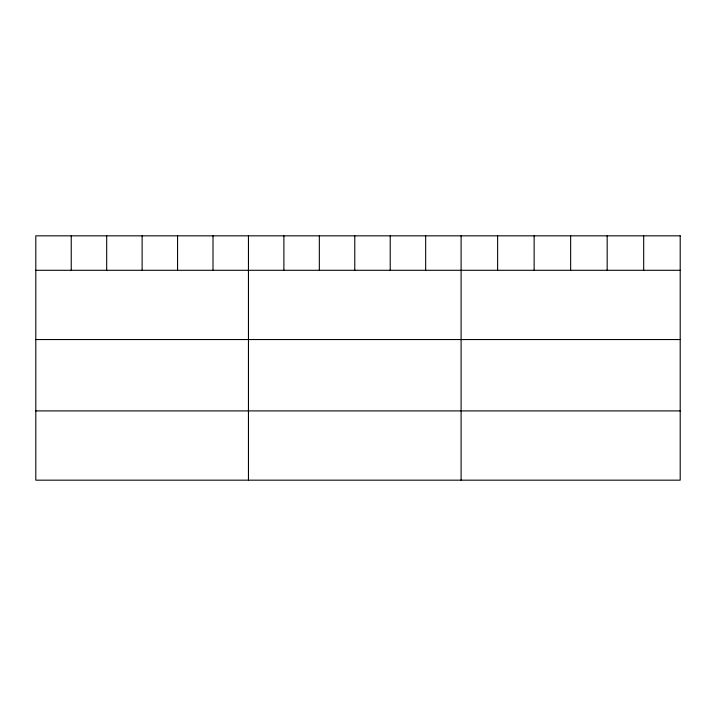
<?xml version="1.0" encoding="UTF-8"?>
<svg xmlns="http://www.w3.org/2000/svg" width="716" height="716" viewBox="0 0 716 716"><rect width="100%" height="100%" fill="white"/><g stroke="black" fill="none" stroke-linecap="round" stroke-linejoin="round"><path stroke-width="1.07" d="M35.8 270.29L680.2 270.29M35.8 339.545L680.2 339.545M35.8 410.903L680.2 410.903M643.684 235.833L643.684 270.29M607.168 235.833L607.168 270.29M570.652 235.833L570.652 270.29M534.136 235.833L534.136 270.29M497.62 235.833L497.62 270.29M461.104 235.833L461.104 480.168M425.662 235.833L425.662 270.29M390.22 235.833L390.22 270.29M354.778 235.833L354.778 270.29M319.336 235.833L319.336 270.29M283.894 235.833L283.894 270.29M248.452 235.833L248.452 480.168M213.01 235.833L213.01 270.29M177.568 235.833L177.568 270.29M142.126 235.833L142.126 270.29M106.684 235.833L106.684 270.29M71.242 235.833L71.242 270.29M680.2 235.833L35.8 235.833L35.8 480.168L680.2 480.168L680.2 235.833"/></g></svg>
